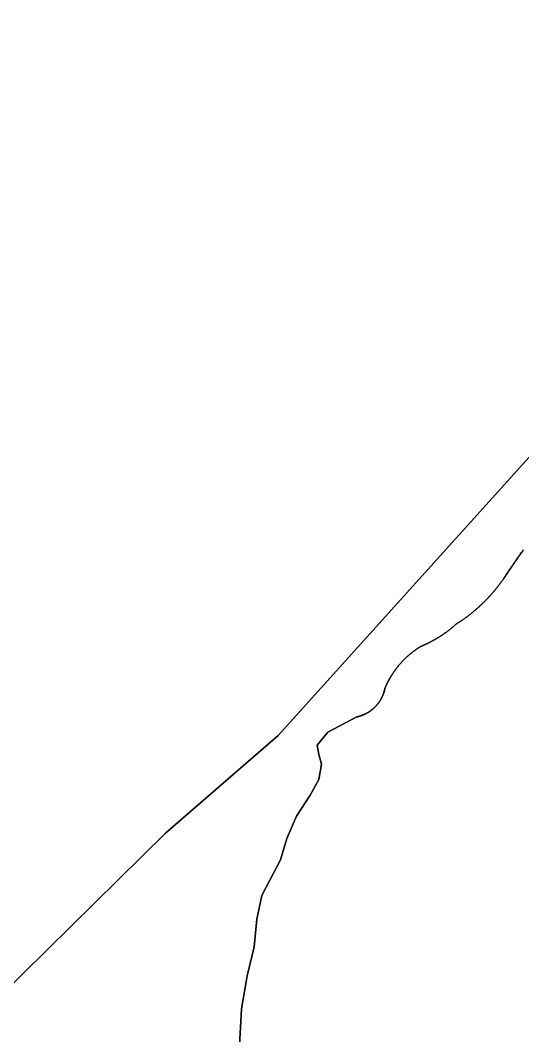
# Model space of a CAD drawing. Header units: inches. Extents: x 11258954 to 11313122, y 3645444 to 3695200.
# Drawn here: x 11288378 to 11288897, y 3664279 to 3665329 of the extents above; entities that cross this region are included whole.
import ezdxf

# ---------------------------------------------------------------- set-up
doc = ezdxf.new("R2010")
doc.units = ezdxf.units.IN
doc.header["$MEASUREMENT"] = 0
doc.layers.add('AnnexationHistory', color=183, linetype='Continuous')
doc.layers.add('ZipCode', color=108, linetype='Continuous')

msp = doc.modelspace()

# ---------------------------------------------------------------- linework, layer by layer
at = {"layer": 'AnnexationHistory'}
for points in [[(11288898.04, 3664781.4335, 0), (11288897.078, 3664780.075, 0), (11288896.1175, 3664778.715, 0), (11288895.1595, 3664777.3535, 0), (11288894.2035, 3664775.9905, 0), (11288893.249, 3664774.6265, 0), (11288892.297, 3664773.2605, 0), (11288891.347, 3664771.8935, 0), (11288890.399, 3664770.525, 0), (11288889.453, 3664769.1555, 0), (11288888.509, 3664767.784, 0), (11288887.567, 3664766.4115, 0), (11288886.627, 3664765.0375, 0), (11288885.689, 3664763.662, 0), (11288884.753, 3664762.285, 0), (11288883.8195, 3664760.907, 0), (11288882.8875, 3664759.5275, 0), (11288881.958, 3664758.1465, 0), (11288881.03, 3664756.764, 0), (11288880.1045, 3664755.3805, 0), (11288879.181, 3664753.995, 0), (11288878.2595, 3664752.609, 0), (11288877.8915, 3664752.0715, 0), (11288877.521, 3664751.536, 0), (11288877.149, 3664751.002, 0), (11288876.7745, 3664750.469, 0), (11288876.3985, 3664749.9375, 0), (11288876.02, 3664749.4075, 0), (11288875.64, 3664748.879, 0), (11288875.2575, 3664748.352, 0), (11288874.873, 3664747.8265, 0), (11288874.4865, 3664747.3025, 0), (11288874.0985, 3664746.78, 0), (11288873.708, 3664746.259, 0), (11288873.3155, 3664745.7395, 0), (11288872.921, 3664745.221, 0), (11288872.525, 3664744.7045, 0), (11288872.1265, 3664744.1895, 0), (11288871.726, 3664743.676, 0), (11288871.324, 3664743.164, 0), (11288870.92, 3664742.6535, 0), (11288870.5135, 3664742.1445, 0), (11288870.1055, 3664741.637, 0), (11288869.6955, 3664741.1315, 0), (11288869.2835, 3664740.627, 0), (11288868.8695, 3664740.1245, 0), (11288868.454, 3664739.6235, 0), (11288868.036, 3664739.124, 0), (11288867.6165, 3664738.626, 0), (11288867.195, 3664738.13, 0), (11288866.7715, 3664737.6355, 0), (11288866.3465, 3664737.142, 0), (11288865.919, 3664736.651, 0), (11288865.49, 3664736.161, 0), (11288865.059, 3664735.673, 0), (11288864.6265, 3664735.1865, 0), (11288864.1915, 3664734.702, 0), (11288863.755, 3664734.2185, 0), (11288863.3165, 3664733.737, 0), (11288862.8765, 3664733.2575, 0), (11288862.4345, 3664732.7795, 0), (11288861.9905, 3664732.303, 0), (11288861.545, 3664731.8285, 0), (11288861.0975, 3664731.3555, 0), (11288860.648, 3664730.884, 0), (11288860.197, 3664730.4145, 0), (11288859.744, 3664729.9465, 0), (11288859.2895, 3664729.4805, 0), (11288858.833, 3664729.0165, 0), (11288858.375, 3664728.5535, 0), (11288857.915, 3664728.093, 0), (11288857.453, 3664727.634, 0), (11288856.9895, 3664727.1765, 0), (11288856.5245, 3664726.721, 0), (11288856.0575, 3664726.2675, 0), (11288855.5885, 3664725.8155, 0), (11288855.118, 3664725.365, 0), (11288854.646, 3664724.917, 0), (11288854.172, 3664724.4705, 0), (11288853.6965, 3664724.0255, 0), (11288853.2195, 3664723.5825, 0), (11288852.7405, 3664723.1415, 0), (11288852.2595, 3664722.7025, 0), (11288851.7775, 3664722.265, 0), (11288851.2935, 3664721.8295, 0), (11288850.8075, 3664721.396, 0), (11288850.3205, 3664720.964, 0), (11288849.8315, 3664720.534, 0), (11288849.341, 3664720.106, 0), (11288848.8485, 3664719.6795, 0), (11288848.3545, 3664719.2555, 0), (11288847.859, 3664718.833, 0), (11288847.362, 3664718.4125, 0), (11288846.8635, 3664717.994, 0), (11288846.363, 3664717.577, 0), (11288845.861, 3664717.1625, 0), (11288845.358, 3664716.7495, 0), (11288844.8525, 3664716.3385, 0), (11288844.346, 3664715.9295, 0), (11288843.838, 3664715.5225, 0), (11288843.328, 3664715.1175, 0), (11288842.817, 3664714.714, 0), (11288842.304, 3664714.313, 0), (11288841.7895, 3664713.9135, 0), (11288841.274, 3664713.5165, 0), (11288840.7565, 3664713.121, 0), (11288840.2375, 3664712.7275, 0), (11288839.717, 3664712.3365, 0), (11288839.1955, 3664711.947, 0), (11288838.672, 3664711.5595, 0), (11288838.147, 3664711.1745, 0), (11288837.6205, 3664710.791, 0), (11288837.093, 3664710.41, 0), (11288836.5635, 3664710.0305, 0), (11288836.033, 3664709.6535, 0), (11288835.501, 3664709.278, 0), (11288834.9675, 3664708.905, 0), (11288834.4325, 3664708.5335, 0), (11288833.896, 3664708.1645, 0), (11288833.358, 3664707.7975, 0), (11288832.819, 3664707.4325, 0), (11288832.2785, 3664707.0695, 0), (11288831.7365, 3664706.709, 0), (11288831.193, 3664706.35, 0), (11288830.6485, 3664705.9935, 0), (11288830.102, 3664705.639, 0), (11288829.555, 3664705.2865, 0), (11288829.006, 3664704.936, 0), (11288828.456, 3664704.5875, 0), (11288827.9045, 3664704.2415, 0), (11288827.494, 3664703.8725, 0), (11288827.082, 3664703.5055, 0), (11288826.6685, 3664703.14, 0), (11288826.253, 3664702.777, 0), (11288825.836, 3664702.4155, 0), (11288825.4175, 3664702.056, 0), (11288824.9975, 3664701.698, 0), (11288824.5755, 3664701.342, 0), (11288824.152, 3664700.988, 0), (11288823.7275, 3664700.636, 0), (11288823.301, 3664700.286, 0), (11288822.8725, 3664699.938, 0), (11288822.443, 3664699.5915, 0), (11288822.012, 3664699.247, 0), (11288821.579, 3664698.9045, 0), (11288821.145, 3664698.564, 0), (11288820.709, 3664698.2255, 0), (11288820.272, 3664697.889, 0), (11288819.833, 3664697.5545, 0), (11288819.393, 3664697.2215, 0), (11288818.951, 3664696.891, 0), (11288818.508, 3664696.5625, 0), (11288818.063, 3664696.2355, 0), (11288817.617, 3664695.911, 0), (11288817.1695, 3664695.588, 0), (11288816.7205, 3664695.2675, 0), (11288816.27, 3664694.949, 0), (11288815.818, 3664694.632, 0), (11288815.3645, 3664694.3175, 0), (11288814.91, 3664694.005, 0), (11288814.4535, 3664693.6945, 0), (11288813.996, 3664693.386, 0), (11288813.5375, 3664693.0795, 0), (11288813.077, 3664692.775, 0), (11288812.6155, 3664692.4725, 0), (11288812.1525, 3664692.1725, 0), (11288811.688, 3664691.874, 0), (11288811.2225, 3664691.578, 0), (11288810.7555, 3664691.284, 0), (11288810.287, 3664690.992, 0), (11288809.8175, 3664690.702, 0), (11288809.3465, 3664690.4145, 0), (11288808.8745, 3664690.129, 0), (11288808.401, 3664689.8455, 0), (11288807.9265, 3664689.564, 0), (11288807.4505, 3664689.285, 0), (11288806.9735, 3664689.008, 0), (11288806.495, 3664688.733, 0), (11288806.015, 3664688.46, 0), (11288805.534, 3664688.1895, 0), (11288805.052, 3664687.921, 0), (11288804.569, 3664687.6545, 0), (11288804.0845, 3664687.3905, 0), (11288803.5985, 3664687.1285, 0), (11288803.112, 3664686.8685, 0), (11288802.624, 3664686.611, 0), (11288802.1345, 3664686.3555, 0), (11288801.6445, 3664686.1025, 0), (11288801.153, 3664685.851, 0), (11288800.6605, 3664685.6025, 0), (11288800.167, 3664685.356, 0), (11288799.672, 3664685.1115, 0), (11288799.1765, 3664684.869, 0), (11288798.6795, 3664684.629, 0), (11288798.1815, 3664684.3915, 0), (11288797.6825, 3664684.156, 0), (11288797.1825, 3664683.9225, 0), (11288796.681, 3664683.6915, 0), (11288796.179, 3664683.463, 0), (11288795.676, 3664683.2365, 0), (11288795.1715, 3664683.012, 0), (11288794.6665, 3664682.79, 0), (11288794.16, 3664682.5705, 0), (11288793.653, 3664682.353, 0), (11288793.145, 3664682.1375, 0), (11288792.636, 3664681.9245, 0), (11288792.126, 3664681.714, 0), (11288791.719, 3664681.464, 0), (11288791.3135, 3664681.212, 0), (11288790.9095, 3664680.9575, 0), (11288790.5065, 3664680.7015, 0), (11288790.105, 3664680.443, 0), (11288789.705, 3664680.1825, 0), (11288789.306, 3664679.92, 0), (11288788.9085, 3664679.6555, 0), (11288788.5125, 3664679.389, 0), (11288788.1175, 3664679.1205, 0), (11288787.7245, 3664678.85, 0), (11288787.3325, 3664678.577, 0), (11288786.942, 3664678.3025, 0), (11288786.5525, 3664678.026, 0), (11288786.165, 3664677.7475, 0), (11288785.7785, 3664677.4665, 0), (11288785.394, 3664677.184, 0), (11288785.0105, 3664676.8995, 0), (11288784.6285, 3664676.613, 0), (11288784.248, 3664676.3245, 0), (11288783.869, 3664676.034, 0), (11288783.492, 3664675.7415, 0), (11288783.116, 3664675.447, 0), (11288782.7415, 3664675.151, 0), (11288782.3685, 3664674.8525, 0), (11288781.997, 3664674.5525, 0), (11288781.6275, 3664674.2505, 0), (11288781.259, 3664673.9465, 0), (11288780.8925, 3664673.6405, 0), (11288780.5275, 3664673.333, 0), (11288780.164, 3664673.0235, 0), (11288779.802, 3664672.712, 0), (11288779.4415, 3664672.399, 0), (11288779.083, 3664672.0835, 0), (11288778.726, 3664671.7665, 0), (11288778.3705, 3664671.448, 0), (11288778.0165, 3664671.127, 0), (11288777.6645, 3664670.805, 0), (11288777.314, 3664670.4805, 0), (11288776.9655, 3664670.1545, 0), (11288776.618, 3664669.8265, 0), (11288776.2725, 3664669.497, 0), (11288775.929, 3664669.1655, 0), (11288775.587, 3664668.8325, 0), (11288775.2465, 3664668.4975, 0), (11288774.908, 3664668.161, 0), (11288774.571, 3664667.8225, 0), (11288774.236, 3664667.4825, 0), (11288773.903, 3664667.1405, 0), (11288773.571, 3664666.797, 0), (11288773.2415, 3664666.452, 0), (11288772.9135, 3664666.105, 0), (11288772.587, 3664665.7565, 0), (11288772.2625, 3664665.406, 0), (11288771.94, 3664665.054, 0), (11288771.619, 3664664.7005, 0), (11288771.3, 3664664.3455, 0), (11288770.983, 3664663.9885, 0), (11288770.6675, 3664663.63, 0), (11288770.354, 3664663.27, 0), (11288770.0425, 3664662.908, 0), (11288769.7325, 3664662.5445, 0), (11288769.425, 3664662.18, 0), (11288769.1185, 3664661.8135, 0), (11288768.8145, 3664661.4455, 0), (11288768.5125, 3664661.0755, 0), (11288768.212, 3664660.7045, 0), (11288767.9135, 3664660.332, 0), (11288767.617, 3664659.9575, 0), (11288767.3225, 3664659.582, 0), (11288767.03, 3664659.2045, 0), (11288766.739, 3664658.826, 0), (11288766.4505, 3664658.4455, 0), (11288766.1635, 3664658.064, 0), (11288765.879, 3664657.6805, 0), (11288765.596, 3664657.296, 0), (11288765.315, 3664656.91, 0), (11288765.036, 3664656.5225, 0), (11288764.7595, 3664656.1335, 0), (11288764.4845, 3664655.743, 0), (11288764.2115, 3664655.351, 0), (11288763.9405, 3664654.958, 0), (11288763.672, 3664654.5635, 0), (11288763.405, 3664654.1675, 0), (11288763.1405, 3664653.77, 0), (11288762.8775, 3664653.3715, 0), (11288762.617, 3664652.9715, 0), (11288762.3585, 3664652.57, 0), (11288762.102, 3664652.167, 0), (11288761.8475, 3664651.763, 0), (11288761.595, 3664651.358, 0), (11288761.3445, 3664650.9515, 0), (11288761.0965, 3664650.5435, 0), (11288760.8505, 3664650.1345, 0), (11288760.6065, 3664649.724, 0), (11288760.3645, 3664649.312, 0), (11288760.125, 3664648.8995, 0), (11288759.887, 3664648.485, 0), (11288759.6515, 3664648.07, 0), (11288759.4185, 3664647.6535, 0), (11288759.187, 3664647.2355, 0), (11288758.958, 3664646.8165, 0), (11288758.731, 3664646.3965, 0), (11288758.5065, 3664645.9755, 0), (11288758.284, 3664645.553, 0), (11288758.0635, 3664645.1295, 0), (11288757.845, 3664644.7045, 0), (11288757.629, 3664644.279, 0), (11288757.415, 3664643.852, 0), (11288757.2035, 3664643.424, 0), (11288756.994, 3664642.995, 0), (11288756.787, 3664642.565, 0), (11288756.582, 3664642.1335, 0), (11288756.379, 3664641.7015, 0), (11288756.1785, 3664641.268, 0), (11288755.98, 3664640.834, 0), (11288755.784, 3664640.3985, 0), (11288755.59, 3664639.962, 0), (11288755.3985, 3664639.525, 0), (11288755.209, 3664639.0865, 0), (11288755.022, 3664638.6475, 0), (11288754.965, 3664638.348, 0), (11288754.905, 3664638.0485, 0), (11288754.843, 3664637.75, 0), (11288754.7785, 3664637.452, 0), (11288754.7115, 3664637.1545, 0), (11288754.642, 3664636.858, 0), (11288754.57, 3664636.5615, 0), (11288754.496, 3664636.2655, 0), (11288754.4195, 3664635.9705, 0), (11288754.3405, 3664635.676, 0), (11288754.259, 3664635.382, 0), (11288754.175, 3664635.089, 0), (11288754.089, 3664634.7965, 0), (11288754.0005, 3664634.5045, 0), (11288753.9095, 3664634.2135, 0), (11288753.8165, 3664633.9235, 0), (11288753.7205, 3664633.634, 0), (11288753.6225, 3664633.345, 0), (11288753.5225, 3664633.057, 0), (11288753.4195, 3664632.77, 0), (11288753.3145, 3664632.4835, 0), (11288753.2075, 3664632.198, 0), (11288753.098, 3664631.9135, 0), (11288752.986, 3664631.63, 0), (11288752.8715, 3664631.3475, 0), (11288752.755, 3664631.0655, 0), (11288752.636, 3664630.7845, 0), (11288752.515, 3664630.505, 0), (11288752.392, 3664630.226, 0), (11288752.266, 3664629.948, 0), (11288752.1385, 3664629.6715, 0), (11288752.008, 3664629.3955, 0), (11288751.876, 3664629.121, 0), (11288751.741, 3664628.8475, 0), (11288751.6045, 3664628.575, 0), (11288751.4655, 3664628.3035, 0), (11288751.324, 3664628.033, 0), (11288751.1805, 3664627.764, 0), (11288751.035, 3664627.496, 0), (11288750.8875, 3664627.2295, 0), (11288750.7375, 3664626.964, 0), (11288750.5855, 3664626.6995, 0), (11288750.431, 3664626.4365, 0), (11288750.2745, 3664626.175, 0), (11288750.116, 3664625.9145, 0), (11288749.9555, 3664625.655, 0), (11288749.793, 3664625.397, 0), (11288749.628, 3664625.1405, 0), (11288749.461, 3664624.8855, 0), (11288749.292, 3664624.6315, 0), (11288749.121, 3664624.379, 0), (11288748.948, 3664624.128, 0), (11288748.773, 3664623.8785, 0), (11288748.596, 3664623.63, 0), (11288748.417, 3664623.3835, 0), (11288748.236, 3664623.138, 0), (11288748.0525, 3664622.894, 0), (11288747.8675, 3664622.652, 0), (11288747.6805, 3664622.411, 0), (11288747.4915, 3664622.172, 0), (11288747.3005, 3664621.934, 0), (11288747.108, 3664621.698, 0), (11288746.913, 3664621.463, 0), (11288746.7165, 3664621.23, 0), (11288746.5175, 3664620.999, 0), (11288746.3175, 3664620.769, 0), (11288746.115, 3664620.541, 0), (11288745.911, 3664620.3145, 0), (11288745.705, 3664620.0895, 0), (11288745.497, 3664619.8665, 0), (11288745.2875, 3664619.645, 0), (11288745.076, 3664619.425, 0), (11288744.863, 3664619.207, 0), (11288744.648, 3664618.991, 0), (11288744.431, 3664618.7765, 0), (11288744.213, 3664618.5635, 0), (11288743.9925, 3664618.3525, 0), (11288743.771, 3664618.1435, 0), (11288743.547, 3664617.936, 0), (11288743.322, 3664617.7305, 0), (11288743.095, 3664617.5265, 0), (11288742.8665, 3664617.325, 0), (11288742.6365, 3664617.125, 0), (11288742.4045, 3664616.9265, 0), (11288742.171, 3664616.7305, 0), (11288741.936, 3664616.536, 0), (11288741.6995, 3664616.344, 0), (11288741.4615, 3664616.1535, 0), (11288741.222, 3664615.965, 0), (11288740.9805, 3664615.778, 0), (11288740.738, 3664615.5935, 0), (11288740.494, 3664615.411, 0), (11288740.248, 3664615.2305, 0), (11288740.001, 3664615.0515, 0), (11288739.7525, 3664614.875, 0), (11288739.5025, 3664614.7005, 0), (11288739.251, 3664614.528, 0), (11288738.9985, 3664614.3575, 0), (11288738.744, 3664614.189, 0), (11288738.4885, 3664614.0225, 0), (11288738.232, 3664613.858, 0), (11288737.9735, 3664613.696, 0), (11288737.714, 3664613.536, 0), (11288737.453, 3664613.378, 0), (11288737.191, 3664613.222, 0), (11288736.928, 3664613.0685, 0), (11288736.663, 3664612.9165, 0), (11288736.3975, 3664612.767, 0), (11288736.1305, 3664612.62, 0), (11288735.862, 3664612.475, 0), (11288735.593, 3664612.332, 0), (11288735.3225, 3664612.1915, 0), (11288735.0505, 3664612.053, 0), (11288734.778, 3664611.9165, 0), (11288734.504, 3664611.7825, 0), (11288734.229, 3664611.6505, 0), (11288733.953, 3664611.521, 0), (11288733.676, 3664611.3935, 0), (11288733.398, 3664611.2685, 0), (11288733.119, 3664611.1455, 0), (11288732.839, 3664611.025, 0), (11288732.5575, 3664610.907, 0), (11288732.2755, 3664610.791, 0), (11288731.993, 3664610.677, 0), (11288731.709, 3664610.5655, 0), (11288731.424, 3664610.4565, 0), (11288731.1385, 3664610.35, 0), (11288730.852, 3664610.2455, 0), (11288730.565, 3664610.1435, 0), (11288730.2765, 3664610.0435, 0), (11288729.9875, 3664609.946, 0), (11288729.698, 3664609.851, 0), (11288729.4075, 3664609.7585, 0), (11288729.116, 3664609.668, 0), (11288728.8245, 3664609.58, 0), (11288728.5315, 3664609.4945, 0), (11288728.2385, 3664609.411, 0), (11288727.944, 3664609.3305, 0), (11288727.6495, 3664609.252, 0), (11288727.3545, 3664609.176, 0), (11288727.0585, 3664609.102, 0), (11288726.762, 3664609.031, 0), (11288726.465, 3664608.962, 0), (11288726.167, 3664608.8955, 0), (11288725.869, 3664608.8315, 0), (11288696.0535, 3664592.93, 0), (11288684.79, 3664579.679, 0), (11288686.7775, 3664569.7405, 0), (11288689.428, 3664559.802, 0), (11288686.7775, 3664543.9, 0), (11288677.5015, 3664527.9985, 0), (11288663.588, 3664506.134, 0), (11288653.6495, 3664482.944, 0), (11288647.0235, 3664461.0795, 0), (11288636.4225, 3664440.5395, 0), (11288627.809, 3664423.9755, 0), (11288622.5085, 3664399.4605, 0), (11288619.8585, 3664370.97, 0), (11288612.57, 3664341.1545, 0), (11288606.607, 3664306.701, 0), (11288602.6315, 3664230.506, 0)], [(11288602.6315, 3664230.506, 0), (11288606.607, 3664306.701, 0), (11288612.57, 3664341.1545, 0), (11288619.8585, 3664370.97, 0), (11288622.5085, 3664399.4605, 0), (11288627.809, 3664423.9755, 0), (11288636.4225, 3664440.5395, 0), (11288647.0235, 3664461.0795, 0), (11288653.6495, 3664482.944, 0), (11288663.588, 3664506.134, 0), (11288677.5015, 3664527.9985, 0), (11288686.7775, 3664543.9, 0), (11288689.428, 3664559.802, 0), (11288686.7775, 3664569.7405, 0), (11288684.79, 3664579.679, 0), (11288696.0535, 3664592.93, 0), (11288725.869, 3664608.8315, 0), (11288726.167, 3664608.8955, 0), (11288726.465, 3664608.962, 0), (11288726.762, 3664609.031, 0), (11288727.0585, 3664609.102, 0), (11288727.3545, 3664609.176, 0), (11288727.6495, 3664609.252, 0), (11288727.944, 3664609.3305, 0), (11288728.2385, 3664609.411, 0), (11288728.5315, 3664609.4945, 0), (11288728.8245, 3664609.58, 0), (11288729.116, 3664609.668, 0), (11288729.4075, 3664609.7585, 0), (11288729.698, 3664609.851, 0), (11288729.9875, 3664609.946, 0), (11288730.2765, 3664610.0435, 0), (11288730.565, 3664610.1435, 0), (11288730.852, 3664610.2455, 0), (11288731.1385, 3664610.35, 0), (11288731.424, 3664610.4565, 0), (11288731.709, 3664610.5655, 0), (11288731.993, 3664610.677, 0), (11288732.2755, 3664610.791, 0), (11288732.5575, 3664610.907, 0), (11288732.839, 3664611.025, 0), (11288733.119, 3664611.1455, 0), (11288733.398, 3664611.2685, 0), (11288733.676, 3664611.3935, 0), (11288733.953, 3664611.521, 0), (11288734.229, 3664611.6505, 0), (11288734.504, 3664611.7825, 0), (11288734.778, 3664611.9165, 0), (11288735.0505, 3664612.053, 0), (11288735.3225, 3664612.1915, 0), (11288735.593, 3664612.332, 0), (11288735.862, 3664612.475, 0), (11288736.1305, 3664612.62, 0), (11288736.3975, 3664612.767, 0), (11288736.663, 3664612.9165, 0), (11288736.928, 3664613.0685, 0), (11288737.191, 3664613.222, 0), (11288737.453, 3664613.378, 0), (11288737.714, 3664613.536, 0), (11288737.9735, 3664613.696, 0), (11288738.232, 3664613.858, 0), (11288738.4885, 3664614.0225, 0), (11288738.744, 3664614.189, 0), (11288738.9985, 3664614.3575, 0), (11288739.251, 3664614.528, 0), (11288739.5025, 3664614.7005, 0), (11288739.7525, 3664614.875, 0), (11288740.001, 3664615.0515, 0), (11288740.248, 3664615.2305, 0), (11288740.494, 3664615.411, 0), (11288740.738, 3664615.5935, 0), (11288740.9805, 3664615.778, 0), (11288741.222, 3664615.965, 0), (11288741.4615, 3664616.1535, 0), (11288741.6995, 3664616.344, 0), (11288741.936, 3664616.536, 0), (11288742.171, 3664616.7305, 0), (11288742.4045, 3664616.9265, 0), (11288742.6365, 3664617.125, 0), (11288742.8665, 3664617.325, 0), (11288743.095, 3664617.5265, 0), (11288743.322, 3664617.7305, 0), (11288743.547, 3664617.936, 0), (11288743.771, 3664618.1435, 0), (11288743.9925, 3664618.3525, 0), (11288744.213, 3664618.5635, 0), (11288744.431, 3664618.7765, 0), (11288744.648, 3664618.991, 0), (11288744.863, 3664619.207, 0), (11288745.076, 3664619.425, 0), (11288745.2875, 3664619.645, 0), (11288745.497, 3664619.8665, 0), (11288745.705, 3664620.0895, 0), (11288745.911, 3664620.3145, 0), (11288746.115, 3664620.541, 0), (11288746.3175, 3664620.769, 0), (11288746.5175, 3664620.999, 0), (11288746.7165, 3664621.23, 0), (11288746.913, 3664621.463, 0), (11288747.108, 3664621.698, 0), (11288747.3005, 3664621.934, 0), (11288747.4915, 3664622.172, 0), (11288747.6805, 3664622.411, 0), (11288747.8675, 3664622.652, 0), (11288748.0525, 3664622.894, 0), (11288748.236, 3664623.138, 0), (11288748.417, 3664623.3835, 0), (11288748.596, 3664623.63, 0), (11288748.773, 3664623.8785, 0), (11288748.948, 3664624.128, 0), (11288749.121, 3664624.379, 0), (11288749.292, 3664624.6315, 0), (11288749.461, 3664624.8855, 0), (11288749.628, 3664625.1405, 0), (11288749.793, 3664625.397, 0), (11288749.9555, 3664625.655, 0), (11288750.116, 3664625.9145, 0), (11288750.2745, 3664626.175, 0), (11288750.431, 3664626.4365, 0), (11288750.5855, 3664626.6995, 0), (11288750.7375, 3664626.964, 0), (11288750.8875, 3664627.2295, 0), (11288751.035, 3664627.496, 0), (11288751.1805, 3664627.764, 0), (11288751.324, 3664628.033, 0), (11288751.4655, 3664628.3035, 0), (11288751.6045, 3664628.575, 0), (11288751.741, 3664628.8475, 0), (11288751.876, 3664629.121, 0), (11288752.008, 3664629.3955, 0), (11288752.1385, 3664629.6715, 0), (11288752.266, 3664629.948, 0), (11288752.392, 3664630.226, 0), (11288752.515, 3664630.505, 0), (11288752.636, 3664630.7845, 0), (11288752.755, 3664631.0655, 0), (11288752.8715, 3664631.3475, 0), (11288752.986, 3664631.63, 0), (11288753.098, 3664631.9135, 0), (11288753.2075, 3664632.198, 0), (11288753.3145, 3664632.4835, 0), (11288753.4195, 3664632.77, 0), (11288753.5225, 3664633.057, 0), (11288753.6225, 3664633.345, 0), (11288753.7205, 3664633.634, 0), (11288753.8165, 3664633.9235, 0), (11288753.9095, 3664634.2135, 0), (11288754.0005, 3664634.5045, 0), (11288754.089, 3664634.7965, 0), (11288754.175, 3664635.089, 0), (11288754.259, 3664635.382, 0), (11288754.3405, 3664635.676, 0), (11288754.4195, 3664635.9705, 0), (11288754.496, 3664636.2655, 0), (11288754.57, 3664636.5615, 0), (11288754.642, 3664636.858, 0), (11288754.7115, 3664637.1545, 0), (11288754.7785, 3664637.452, 0), (11288754.843, 3664637.75, 0), (11288754.905, 3664638.0485, 0), (11288754.965, 3664638.348, 0), (11288755.022, 3664638.6475, 0), (11288755.209, 3664639.0865, 0), (11288755.3985, 3664639.525, 0), (11288755.59, 3664639.962, 0), (11288755.784, 3664640.3985, 0), (11288755.98, 3664640.834, 0), (11288756.1785, 3664641.268, 0), (11288756.379, 3664641.7015, 0), (11288756.582, 3664642.1335, 0), (11288756.787, 3664642.565, 0), (11288756.994, 3664642.995, 0), (11288757.2035, 3664643.424, 0), (11288757.415, 3664643.852, 0), (11288757.629, 3664644.279, 0), (11288757.845, 3664644.7045, 0), (11288758.0635, 3664645.1295, 0), (11288758.284, 3664645.553, 0), (11288758.5065, 3664645.9755, 0), (11288758.731, 3664646.3965, 0), (11288758.958, 3664646.8165, 0), (11288759.187, 3664647.2355, 0), (11288759.4185, 3664647.6535, 0), (11288759.6515, 3664648.07, 0), (11288759.887, 3664648.485, 0), (11288760.125, 3664648.8995, 0), (11288760.3645, 3664649.312, 0), (11288760.6065, 3664649.724, 0), (11288760.8505, 3664650.1345, 0), (11288761.0965, 3664650.5435, 0), (11288761.3445, 3664650.9515, 0), (11288761.595, 3664651.358, 0), (11288761.8475, 3664651.763, 0), (11288762.102, 3664652.167, 0), (11288762.3585, 3664652.57, 0), (11288762.617, 3664652.9715, 0), (11288762.8775, 3664653.3715, 0), (11288763.1405, 3664653.77, 0), (11288763.405, 3664654.1675, 0), (11288763.672, 3664654.5635, 0), (11288763.9405, 3664654.958, 0), (11288764.2115, 3664655.351, 0), (11288764.4845, 3664655.743, 0), (11288764.7595, 3664656.1335, 0), (11288765.036, 3664656.5225, 0), (11288765.315, 3664656.91, 0), (11288765.596, 3664657.296, 0), (11288765.879, 3664657.6805, 0), (11288766.1635, 3664658.064, 0), (11288766.4505, 3664658.4455, 0), (11288766.739, 3664658.826, 0), (11288767.03, 3664659.2045, 0), (11288767.3225, 3664659.582, 0), (11288767.617, 3664659.9575, 0), (11288767.9135, 3664660.332, 0), (11288768.212, 3664660.7045, 0), (11288768.5125, 3664661.0755, 0), (11288768.8145, 3664661.4455, 0), (11288769.1185, 3664661.8135, 0), (11288769.425, 3664662.18, 0), (11288769.7325, 3664662.5445, 0), (11288770.0425, 3664662.908, 0), (11288770.354, 3664663.27, 0), (11288770.6675, 3664663.63, 0), (11288770.983, 3664663.9885, 0), (11288771.3, 3664664.3455, 0), (11288771.619, 3664664.7005, 0), (11288771.94, 3664665.054, 0), (11288772.2625, 3664665.406, 0), (11288772.587, 3664665.7565, 0), (11288772.9135, 3664666.105, 0), (11288773.2415, 3664666.452, 0), (11288773.571, 3664666.797, 0), (11288773.903, 3664667.1405, 0), (11288774.236, 3664667.4825, 0), (11288774.571, 3664667.8225, 0), (11288774.908, 3664668.161, 0), (11288775.2465, 3664668.4975, 0), (11288775.587, 3664668.8325, 0), (11288775.929, 3664669.1655, 0), (11288776.2725, 3664669.497, 0), (11288776.618, 3664669.8265, 0), (11288776.9655, 3664670.1545, 0), (11288777.314, 3664670.4805, 0), (11288777.6645, 3664670.805, 0), (11288778.0165, 3664671.127, 0), (11288778.3705, 3664671.448, 0), (11288778.726, 3664671.7665, 0), (11288779.083, 3664672.0835, 0), (11288779.4415, 3664672.399, 0), (11288779.802, 3664672.712, 0), (11288780.164, 3664673.0235, 0), (11288780.5275, 3664673.333, 0), (11288780.8925, 3664673.6405, 0), (11288781.259, 3664673.9465, 0), (11288781.6275, 3664674.2505, 0), (11288781.997, 3664674.5525, 0), (11288782.3685, 3664674.8525, 0), (11288782.7415, 3664675.151, 0), (11288783.116, 3664675.447, 0), (11288783.492, 3664675.7415, 0), (11288783.869, 3664676.034, 0), (11288784.248, 3664676.3245, 0), (11288784.6285, 3664676.613, 0), (11288785.0105, 3664676.8995, 0), (11288785.394, 3664677.184, 0), (11288785.7785, 3664677.4665, 0), (11288786.165, 3664677.7475, 0), (11288786.5525, 3664678.026, 0), (11288786.942, 3664678.3025, 0), (11288787.3325, 3664678.577, 0), (11288787.7245, 3664678.85, 0), (11288788.1175, 3664679.1205, 0), (11288788.5125, 3664679.389, 0), (11288788.9085, 3664679.6555, 0), (11288789.306, 3664679.92, 0), (11288789.705, 3664680.1825, 0), (11288790.105, 3664680.443, 0), (11288790.5065, 3664680.7015, 0), (11288790.9095, 3664680.9575, 0), (11288791.3135, 3664681.212, 0), (11288791.719, 3664681.464, 0), (11288792.126, 3664681.714, 0), (11288792.636, 3664681.9245, 0), (11288793.145, 3664682.1375, 0), (11288793.653, 3664682.353, 0), (11288794.16, 3664682.5705, 0), (11288794.6665, 3664682.79, 0), (11288795.1715, 3664683.012, 0), (11288795.676, 3664683.2365, 0), (11288796.179, 3664683.463, 0), (11288796.681, 3664683.6915, 0), (11288797.1825, 3664683.9225, 0), (11288797.6825, 3664684.156, 0), (11288798.1815, 3664684.3915, 0), (11288798.6795, 3664684.629, 0), (11288799.1765, 3664684.869, 0), (11288799.672, 3664685.1115, 0), (11288800.167, 3664685.356, 0), (11288800.6605, 3664685.6025, 0), (11288801.153, 3664685.851, 0), (11288801.6445, 3664686.1025, 0), (11288802.1345, 3664686.3555, 0), (11288802.624, 3664686.611, 0), (11288803.112, 3664686.8685, 0), (11288803.5985, 3664687.1285, 0), (11288804.0845, 3664687.3905, 0), (11288804.569, 3664687.6545, 0), (11288805.052, 3664687.921, 0), (11288805.534, 3664688.1895, 0), (11288806.015, 3664688.46, 0), (11288806.495, 3664688.733, 0), (11288806.9735, 3664689.008, 0), (11288807.4505, 3664689.285, 0), (11288807.9265, 3664689.564, 0), (11288808.401, 3664689.8455, 0), (11288808.8745, 3664690.129, 0), (11288809.3465, 3664690.4145, 0), (11288809.8175, 3664690.702, 0), (11288810.287, 3664690.992, 0), (11288810.7555, 3664691.284, 0), (11288811.2225, 3664691.578, 0), (11288811.688, 3664691.874, 0), (11288812.1525, 3664692.1725, 0), (11288812.6155, 3664692.4725, 0), (11288813.077, 3664692.775, 0), (11288813.5375, 3664693.0795, 0), (11288813.996, 3664693.386, 0), (11288814.4535, 3664693.6945, 0), (11288814.91, 3664694.005, 0), (11288815.3645, 3664694.3175, 0), (11288815.818, 3664694.632, 0), (11288816.27, 3664694.949, 0), (11288816.7205, 3664695.2675, 0), (11288817.1695, 3664695.588, 0), (11288817.617, 3664695.911, 0), (11288818.063, 3664696.2355, 0), (11288818.508, 3664696.5625, 0), (11288818.951, 3664696.891, 0), (11288819.393, 3664697.2215, 0), (11288819.833, 3664697.5545, 0), (11288820.272, 3664697.889, 0), (11288820.709, 3664698.2255, 0), (11288821.145, 3664698.564, 0), (11288821.579, 3664698.9045, 0), (11288822.012, 3664699.247, 0), (11288822.443, 3664699.5915, 0), (11288822.8725, 3664699.938, 0), (11288823.301, 3664700.286, 0), (11288823.7275, 3664700.636, 0), (11288824.152, 3664700.988, 0), (11288824.5755, 3664701.342, 0), (11288824.9975, 3664701.698, 0), (11288825.4175, 3664702.056, 0), (11288825.836, 3664702.4155, 0), (11288826.253, 3664702.777, 0), (11288826.6685, 3664703.14, 0), (11288827.082, 3664703.5055, 0), (11288827.494, 3664703.8725, 0), (11288827.9045, 3664704.2415, 0), (11288828.456, 3664704.5875, 0), (11288829.006, 3664704.936, 0), (11288829.555, 3664705.2865, 0), (11288830.102, 3664705.639, 0), (11288830.6485, 3664705.9935, 0), (11288831.193, 3664706.35, 0), (11288831.7365, 3664706.709, 0), (11288832.2785, 3664707.0695, 0), (11288832.819, 3664707.4325, 0), (11288833.358, 3664707.7975, 0), (11288833.896, 3664708.1645, 0), (11288834.4325, 3664708.5335, 0), (11288834.9675, 3664708.905, 0), (11288835.501, 3664709.278, 0), (11288836.033, 3664709.6535, 0), (11288836.5635, 3664710.0305, 0), (11288837.093, 3664710.41, 0), (11288837.6205, 3664710.791, 0), (11288838.147, 3664711.1745, 0), (11288838.672, 3664711.5595, 0), (11288839.1955, 3664711.947, 0), (11288839.717, 3664712.3365, 0), (11288840.2375, 3664712.7275, 0), (11288840.7565, 3664713.121, 0), (11288841.274, 3664713.5165, 0), (11288841.7895, 3664713.9135, 0), (11288842.304, 3664714.313, 0), (11288842.817, 3664714.714, 0), (11288843.328, 3664715.1175, 0), (11288843.838, 3664715.5225, 0), (11288844.346, 3664715.9295, 0), (11288844.8525, 3664716.3385, 0), (11288845.358, 3664716.7495, 0), (11288845.861, 3664717.1625, 0), (11288846.363, 3664717.577, 0), (11288846.8635, 3664717.994, 0), (11288847.362, 3664718.4125, 0), (11288847.859, 3664718.833, 0), (11288848.3545, 3664719.2555, 0), (11288848.8485, 3664719.6795, 0), (11288849.341, 3664720.106, 0), (11288849.8315, 3664720.534, 0), (11288850.3205, 3664720.964, 0), (11288850.8075, 3664721.396, 0), (11288851.2935, 3664721.8295, 0), (11288851.7775, 3664722.265, 0), (11288852.2595, 3664722.7025, 0), (11288852.7405, 3664723.1415, 0), (11288853.2195, 3664723.5825, 0), (11288853.6965, 3664724.0255, 0), (11288854.172, 3664724.4705, 0), (11288854.646, 3664724.917, 0), (11288855.118, 3664725.365, 0), (11288855.5885, 3664725.8155, 0), (11288856.0575, 3664726.2675, 0), (11288856.5245, 3664726.721, 0), (11288856.9895, 3664727.1765, 0), (11288857.453, 3664727.634, 0), (11288857.915, 3664728.093, 0), (11288858.375, 3664728.5535, 0), (11288858.833, 3664729.0165, 0), (11288859.2895, 3664729.4805, 0), (11288859.744, 3664729.9465, 0), (11288860.197, 3664730.4145, 0), (11288860.648, 3664730.884, 0), (11288861.0975, 3664731.3555, 0), (11288861.545, 3664731.8285, 0), (11288861.9905, 3664732.303, 0), (11288862.4345, 3664732.7795, 0), (11288862.8765, 3664733.2575, 0), (11288863.3165, 3664733.737, 0), (11288863.755, 3664734.2185, 0), (11288864.1915, 3664734.702, 0), (11288864.6265, 3664735.1865, 0), (11288865.059, 3664735.673, 0), (11288865.49, 3664736.161, 0), (11288865.919, 3664736.651, 0), (11288866.3465, 3664737.142, 0), (11288866.7715, 3664737.6355, 0), (11288867.195, 3664738.13, 0), (11288867.6165, 3664738.626, 0), (11288868.036, 3664739.124, 0), (11288868.454, 3664739.6235, 0), (11288868.8695, 3664740.1245, 0), (11288869.2835, 3664740.627, 0), (11288869.6955, 3664741.1315, 0), (11288870.1055, 3664741.637, 0), (11288870.5135, 3664742.1445, 0), (11288870.92, 3664742.6535, 0), (11288871.324, 3664743.164, 0), (11288871.726, 3664743.676, 0), (11288872.1265, 3664744.1895, 0), (11288872.525, 3664744.7045, 0), (11288872.921, 3664745.221, 0), (11288873.3155, 3664745.7395, 0), (11288873.708, 3664746.259, 0), (11288874.0985, 3664746.78, 0), (11288874.4865, 3664747.3025, 0), (11288874.873, 3664747.8265, 0), (11288875.2575, 3664748.352, 0), (11288875.64, 3664748.879, 0), (11288876.02, 3664749.4075, 0), (11288876.3985, 3664749.9375, 0), (11288876.7745, 3664750.469, 0), (11288877.149, 3664751.002, 0), (11288877.521, 3664751.536, 0), (11288877.8915, 3664752.0715, 0), (11288878.2595, 3664752.609, 0), (11288879.1675, 3664753.975, 0), (11288880.0775, 3664755.34, 0), (11288880.99, 3664756.7035, 0), (11288881.904, 3664758.066, 0), (11288882.82, 3664759.427, 0), (11288883.738, 3664760.7865, 0), (11288884.658, 3664762.1445, 0), (11288885.58, 3664763.5015, 0), (11288886.504, 3664764.8575, 0), (11288887.43, 3664766.2115, 0), (11288888.358, 3664767.5645, 0), (11288889.288, 3664768.916, 0), (11288890.2195, 3664770.266, 0), (11288891.1535, 3664771.615, 0), (11288892.0895, 3664772.9625, 0), (11288893.027, 3664774.3085, 0), (11288893.967, 3664775.653, 0), (11288894.9085, 3664776.9965, 0), (11288895.8525, 3664778.3385, 0), (11288896.798, 3664779.679, 0), (11288897.7455, 3664781.018, 0)]]:
    msp.add_polyline3d(points, dxfattribs=at)
at = {"layer": 'ZipCode'}
for points in [[(11289350, 3665459, 0), (11289065, 3665260.5, 0), (11289065.0285, 3665260.3655, 0), (11289065.039, 3665260.3155, 0), (11289065.092, 3665260.064, 0), (11289099.95, 3665094.542, 0), (11288644.4265, 3664589.6445, 0), (11288527.9915, 3664488.53, 0), (11288331.8905, 3664295.493, 0)], [(11288331.8905, 3664295.493, 0), (11288527.9915, 3664488.53, 0), (11288644.4265, 3664589.6445, 0), (11289099.95, 3665094.542, 0), (11289065.092, 3665260.064, 0), (11289065.039, 3665260.3155, 0), (11289065.0285, 3665260.3655, 0), (11289065, 3665260.5, 0), (11289350, 3665459, 0)]]:
    msp.add_polyline3d(points, dxfattribs=at)

doc.saveas('drawing.dxf')
